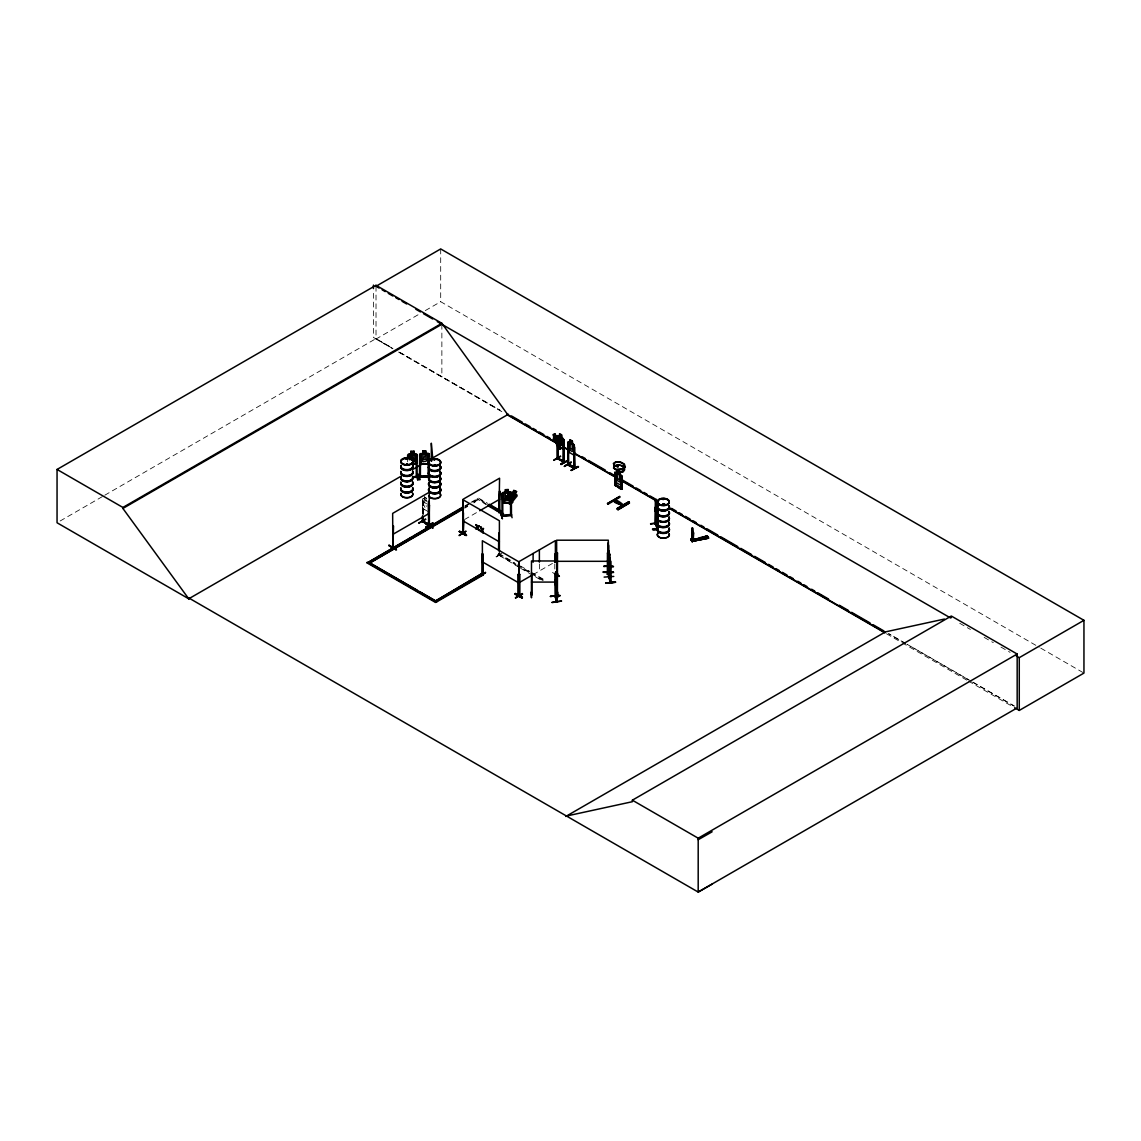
<?xml version="1.0" encoding="UTF-8"?>
<svg xmlns="http://www.w3.org/2000/svg" width="1141" height="1141" viewBox="0 0 1141 1141"><rect width="100%" height="100%" fill="white"/><g stroke="black" fill="none" stroke-linecap="round" stroke-linejoin="round"><path stroke-width="0.75" stroke-dasharray="5 3.75" d="M422.641 500.257L422.641 514.334M498.474 553.898L498.917 554.355M502.81 552.444L495.95 556.808L503.138 553.043M496.007 556.765L502.81 552.743M496.321 556.979L500.386 554.555M555.467 574.522L552.515 572.397M60.131 520.995L103.246 496.093M104.787 495.208L376.017 338.606L392.861 348.333M376.017 286.277L376.017 339.048L419.146 314.16M425.293 310.594L440.697 301.709L1039.209 647.261M424.637 499.245L424.637 496.649L423.596 504.436L424.709 507.16L426.82 508.373M422.384 505.834L423.069 508.829L427.034 511.111M423.154 508.772L428.388 511.71M464.886 505.877L469.479 503.224M471.019 502.34L478.464 498.046L487.606 503.324M464.886 506.533L471.019 503.01M472.545 502.126L478.464 498.703L486.08 503.095M464.701 507.531L467.753 505.763M473.872 502.24L478.464 499.587L473.872 502.896M464.701 508.187L467.753 506.433M464.53 519.54L478.236 511.624M519.126 567.419L497.79 554.44L499.13 553.67L514.363 562.47M497.79 555.111L499.13 554.341L515.889 564.011M533.104 574.608L552.486 563.412M531.121 572.811L544.827 580.726L543.501 580.826L517.6 565.879M498.703 554.312L499.473 554.74L498.703 553.542L498.774 554.355M498.917 553.585L499.23 554.883L499.13 553.67M392.632 348.461L373.435 337.422L373.435 290.327M398.78 351.999L500.043 410.232L398.993 351.87M905.426 643.353L888.554 633.64L905.383 643.367M971.405 681.291L906.967 644.223L971.233 681.391M972.931 682.161L1014.363 705.994M1040.763 648.145L1083.95 673.09M959.738 623.286L970.42 629.447M984.155 637.377L993.326 642.668M1000.957 647.075L1010.113 652.367M972.76 682.261L1014.107 706.136M376.017 339.048L392.861 348.775M398.993 352.312L503.623 412.714M886.5 633.768L900.392 641.798M901.946 642.683L966.784 680.122M968.324 681.02L1013.094 706.864M486.28 504.094L477.138 498.817L486.28 504.75M423.111 498.36L424.794 499.33M423.511 498.674L426.82 500.585M426.82 501.455L424.709 500.243L424.709 505.078L426.82 506.29M422.37 501.327L426.82 503.88M520.453 565.993L529.595 571.27M531.121 572.14L544.827 580.056M517.401 564.895L529.595 571.926M497.79 554.44L516.074 564.995M520.638 568.304L541.975 580.612M407.651 461.863L407.651 458.44M554.783 563.982L554.783 570.757M539.379 563.939L539.379 570.971M441.867 324.286L441.867 377.058M440.697 248.938L440.697 301.709M423.254 500.614L423.254 514.677M423.026 500.742L423.026 514.819M422.47 498.831L422.398 514.463M426.434 498.203L425.094 497.419L426.434 499.073L426.434 498.203"/><path stroke-width="1.5" d="M608.196 554.783L608.124 553.342M608.196 552.715L608.552 550.461L608.524 572.14L608.21 570.742M608.31 550.903L608.296 554.055M608.196 548.636L608.196 544.228M603.489 572.383C634.225 572.639 582.395 571.227 613.188 572.468M608.267 549.791L608.21 558.377L608.182 556.423M608.182 549.434L608.153 546.682M429.857 476.71L426.62 477.066L429.843 476.952M700.888 538.723L700.617 537.939L701.758 538.081M692.23 539.165L692.116 532.319L691.874 539.493L692.601 539.322L691.731 539.023L691.803 540.805L692.016 539.094L693.215 540.463L693.5 533.746M693.215 540.463L693.371 533.917M613.444 566.478L603.746 566.321L606.998 566.207M608.338 542.26L608.21 547.88M608.267 544.942L608.424 544.043M608.766 545.498L608.866 577.531C608.424 573.067 611.291 583.821 610.178 581.225M608.738 566.621L608.167 571.584M608.324 566.649L608.581 572.026M608.21 570.971L608.994 577.032L608.167 570.814M691.888 530.736L692.302 527.684M693.371 533.774L692.972 528.254M693.585 533.432L693.585 532.519M555.795 575.135L555.653 572.055L556.024 584.292L555.31 579.614M556.637 586.174L556.352 588.143L556.608 586.089M555.111 596.472L556.623 601.892L556.637 579.2L555.225 573.538M555.553 595.673L555.71 596.871L555.624 575.777M555.653 596.871L555.068 573.866M556.423 601.293L557.008 601.835L556.908 573.795L557.592 574.137M556.979 601.778L555.296 596.429M608.795 577.046L610.321 582.552L610.307 559.832L608.852 554.426M609.351 577.531L609.237 552.729L609.822 554.555M610.178 581.996L610.492 581.354M610.735 582.452L610.649 561.358M609.465 554.341L609.636 555.567M614.015 465.842L613.558 468.195L616.653 469.964L622.701 469.579L625.325 467.026L624.341 463.988L620.39 461.877L615.84 461.763L613.345 463.488L614.486 465.799M656.974 515.261L655.333 511.011L656.974 515.261L657.216 513.293M406.167 458.668L407.095 458.867L406.21 459.11M407.009 458.711L406.11 458.882M407.337 463.831L406.567 463.945M434.022 459.98L434.208 459.452M434.578 459.324L433.908 459.609M433.951 465.286L435.677 464.972M434.065 465.328L435.734 465.499L434.692 464.815M662.55 499.416L663.52 499.458M664.19 504.436L662.65 504.721L663.606 505.135M663.306 499.359L662.992 499.401M663.392 504.265L664.219 505.092M613.815 466.07L618.722 464.715L613.986 466.099M614.172 465.956L613.844 468.081M614.314 499.801C611.376 503.851 625.396 504.593 622.715 506.076L613.544 500.785C614.899 495.693 635.081 514.719 614.243 499.844M623.314 505.648L613.616 500.2M691.917 530.323L692.287 527.884M504.108 501.541L508.929 492.513L510.369 492.028L516.73 494.595L517.158 495.879L510.412 504.194L503.98 501.527L508.943 492.57M388.881 545.669C411.516 558.833 374.205 536.241 395.784 549.563M389.195 545.427L396.112 549.32M459.224 531.606C465.072 530.822 471.96 540.905 459.552 531.307M515.047 594.019C521.508 594.575 527.698 602.177 515.047 594.019L521.965 597.913M515.418 593.377L522.293 597.342M515.375 593.734L522.321 597.741M428.346 511.881L429.216 509.685M561.8 437.531L564.039 439.756L564.039 462.447L557.279 458.525L557.165 435.948L558.32 436.618L559.561 444.191L561.657 445.418L562.77 443.992L561.8 434.935L559.561 433.637L559.561 436.404L557.25 435.905L557.935 445.846L563.198 448.912L563.968 446.673M573.709 454.888L574.608 452.834L573.766 455.017L568.503 451.95L567.89 448.926L568.575 451.907M511.353 499.744L510.312 502.325L503.038 502.839M416.023 464.159L417.064 461.563M419.774 454.589L420.729 464.045L428.117 463.916L429.201 461.249L428.032 463.788L420.444 463.574L426.506 453.476L429.187 454.218L429.187 476.909L428.959 475.897L419.546 476.51M657.43 514.334L657.644 528.953L655.562 522.806M657.401 528.354L655.176 523.548L657.245 528.169M656.175 502.282L655.319 500.599L655.319 524.118L655.747 523.263M607.468 503.623L619.649 496.478L607.483 503.58L608.224 504.094L619.649 497.362L619.649 496.478M608.124 503.238L608.224 504.094M618.95 496.848L619.649 497.362M553.884 459.937L560.388 456.215M564.396 466.369L571.284 462.433M425.793 519.298L418.661 523.163L425.465 519.184M459.238 535.614L466.056 531.193L459.238 535.172M557.407 595.103L557.493 553.028L556.623 553.028L557.493 553.028M700.603 538.438L701.744 538.595M501.156 513.179L502.354 518.413M423.325 520.995C421.357 518.827 424.823 526.614 423.026 516.588M423.325 521.765L423.254 516.445M428.574 525.06L429.016 524.589M428.445 524.988L429.358 525.16M462.547 533.774L463.303 534.131L462.832 499.658L499.401 520.767L499.401 552.244M463.004 520.61L463.16 534.131L463.46 512.837M482.158 574.108L482.985 574.237M478.707 576.276L485.567 572.725L482.115 574.907L482.358 553.57L483.042 575.078L482.286 574.65M419.118 474.299L419.788 479.947L418.718 474.328M556.466 576.975L556.366 572.782L556.551 577.032M615.57 484.982L615.712 484.982M615.955 480.661C614.799 489.289 614.386 482.614 622.045 489.132M621.189 488.99L621.189 475.711L621.874 489.304L621.36 488.733M615.612 485.724L615.099 472.189L615.099 485.467L622.116 489.161L622.045 475.925L621.189 475.711M557.193 458.511C559.119 459.096 566.278 461.634 563.383 462.119L563.354 440.939L564.21 441.168L563.354 440.939M557.878 458.154L557.792 458.083M564.282 461.549L557.963 458.368L563.511 461.321M570.129 439.741L569.002 447.572L570.129 450.296L572.226 451.508L573.338 450.096L572.368 441.039L570.129 439.741L570.2 442.466L567.819 441.995L567.762 464.615L568.232 463.717L568.532 465.015L568.703 443.735L567.847 443.507L568.46 464.972M567.89 464.687L574.608 468.552L573.823 444.477M573.923 447.044L574.779 447.272L574.85 468.409L573.823 468.138L574.151 446.901M574.779 467.582L574.137 467.197M393.602 546.325C391.905 548.579 394.116 545.441 392.661 546.468M429.458 505.235L428.602 505.463L429.458 505.235L428.831 526.757L428.531 503.894L429.387 504.108L428.531 503.894M463.859 532.276L462.932 532.462L463.56 532.077M499.33 511.853L499.116 512.124M499.901 512.266L499.573 491.029L498.888 512.537L499.801 491.158M407.037 459.024L406.353 459.039M407.637 464.301L407.037 463.845M434.807 459.78L434.849 459.88M434.35 465.371L434.721 464.687M664.091 505.007L662.693 504.778M516.559 491.586L513.807 490.416L512.28 492.955L510.369 493.126L507.431 497.533L507.531 499.972L510.084 500.999L512.723 499.672L515.661 495.265L514.819 493.925L516.559 491.586L514.833 493.982M511.425 514.505L501.812 515.162L502.867 515.119M501.798 515.96L511.425 515.276M510.469 515.318L511.453 514.705M613.63 468.01L616.639 469.949L613.915 467.881M616.796 472.089L619.577 472.431L623 471.247L623.899 467.724M622.972 471.233L624.113 469.621M616.354 472.403L619.592 472.859L623.4 471.533L624.655 469.75L624.398 467.682M531.449 594.903L531.492 560.973L557.35 560.973M413.898 461.72L415.481 459.595L415.481 454.746L413.898 453.933L413.998 451.18L410.817 451.28L410.831 453.933M475.997 524.632L477.423 527.085L479.206 526.03L475.968 528.782C479.534 527.199 474.028 521.408 477.123 527.356M482.743 528.525L480.418 531.364L482.215 530.28L482.714 532.69L481.83 530.508L483.641 528.597M482.244 529.438L480.447 527.199L481.573 529.923L483.128 528.297M480.931 531.663L481.83 530.508M477.494 527.142L475.968 528.782M479.206 526.03L477.68 527.655L478.821 530.437L478.065 527.442M483.271 528.825L482.13 530.223L483.271 533.004L482.515 530.009M419.489 476.296L428.146 476.211M419.489 477.066L428.959 476.696M557.592 573.566L556.722 573.623M557.592 574.337L556.551 574.365L556.722 573.31L557.393 574.08M608.395 573.595L607.554 573.623M608.395 574.365L607.383 574.365L608.424 573.367M502.011 493.511L502.996 492.456L510.355 491.942L511.482 492.841L511.482 499.815L510.398 502.468L502.967 502.939L501.997 493.454L503.053 492.598M616.768 469.536L622.259 469.151L624.541 466.897L623.685 464.216L620.162 462.319L616.083 462.219M618.622 464.886L622.786 465.899L624.441 467.696M429.087 476.924L419.503 477.252L419.674 454.56L420.672 453.605L428.075 453.405L429.201 454.275M419.674 454.617L420.672 453.605M416.009 464.102L413.085 464.187L416.094 464.259L417.178 461.563L417.178 454.589L416.051 453.704L408.663 453.947L407.651 454.974L407.651 458.454M429.144 502.753L428.417 501.341L428.645 526.514M498.888 512.537L499.188 512.623M499.772 511.567L498.988 511.667M502.81 515.318L502.782 516.103L502.767 494.78L501.897 494.837L502.054 516.203L501.983 515.119M511.353 492.812L511.453 515.475M406.767 464.116L407.665 464.301M407.922 464.644L406.496 464.687M690.947 539.993L691.018 538.951L692.772 538.695L691.018 538.951M708.418 537.967L691.902 541.347L708.575 538.181L707.277 536.113L691.246 540.206M692.159 541.718L692.131 540.549L707.506 536.441L691.075 540.178M707.277 536.113C708.105 537.596 706.579 534.516 705.623 536.484M510.412 504.194L512.908 502.225M417.05 476.31L416.094 476.767M417.035 476.524L413.056 476.667M417.035 476.268L417.164 477.266L413.085 477.409M419.688 476.253L419.717 477.28M420.53 476.496L420.387 477.28L420.459 455.915L419.588 455.944L420.459 455.915M428.317 476.211L429.073 475.954M393.602 547.081L392.832 547.495L392.661 513.379L429.216 492.27L429.43 526.415M657.487 528.611C645.007 528.611 660.126 531.563 657.401 527.584M607.554 574.365L608.424 574.137M608.324 574.394L608.324 540.206L556.623 540.206L556.722 574.365M560.759 443.863L558.035 440.996L557.307 437.345L555.282 438.372L558.22 443.535L559.689 442.694L556.751 437.488L557.336 440.554L554.654 438.672L557.379 441.353L558.22 445.247L558.063 441.767L560.63 443.749M531.364 592.15L531.464 597.798L531.178 592.15M614.671 465.77L613.801 463.702L616.097 462.176M610.649 582.466L609.223 577.004M505.263 492.441L503.694 493.425L503.694 498.275L505.263 500.229L508.216 500.029L509.799 497.833L509.799 492.983L508.216 492.242L508.301 489.489L505.149 489.703L505.149 492.299M618.008 509.756L629.433 502.981L618.008 509.756L617.238 508.444L628.734 501.769L628.862 502.568L617.367 509.243M628.762 501.826L617.267 508.458M617.238 509.314L628.762 502.411M393.274 525.858L393.132 546.967M423.097 521.351L429.358 524.389M426.335 524.047L432.867 527.77M432.753 522.892L433.138 523.548L425.935 527.313L432.767 522.906L425.992 527.228M425.935 527.313L432.796 523.248M428.602 526.572L428.845 526.714M496.406 510.084L503.21 513.692M463.431 533.118L462.633 533.032M463.303 533.574L463.859 520.382M498.959 512.494L499.573 478.193L463.004 499.302L463.004 513.379M503.552 513.864L496.306 510.198M498.546 550.333L498.774 533.246L499.159 550.689M480.019 575.791L485.524 572.297M518.428 595.431L518.285 574.322L519.069 574.693L518.884 595.73M518.827 574.565L519.683 574.337L519.768 595.431L518.699 595.987L518.827 561.729L555.396 540.62L555.396 561.928M519.683 574.337L518.057 574.465M554.783 562.285L555.396 553.456L555.624 562.057M555.011 562.427L555.624 553.585M518.756 595.203L519.754 594.632L518.314 594.618M522.664 594.119L515.461 597.898L522.321 593.534M515.461 597.898L522.336 593.876M559.404 576.333L556.266 574.536L559.033 576.119M189.577 598.412L188.836 598.854L57.05 522.763L57.05 469.45L376.017 285.293L441.867 323.302L507.716 414.639L556.951 443.065M376.017 285.293L376.017 286.277L440.697 248.938L1083.95 620.319L1083.95 673.09L1019.27 710.429L1014.649 707.748M57.05 469.45L122.9 507.46L441.867 323.302M712.155 884.104L698.192 892.062L189.492 598.369L188.736 598.797L122.9 508.444L441.867 324.286M188.736 598.797L401.632 475.883M412.4 469.664L423.154 463.46M427.775 460.793L508.458 414.212M554.654 433.723L553 434.678L554.497 438.829L559.475 445.746L560.944 444.904L560.473 442.237L554.654 433.723L556.152 436.532M557.863 446.702L559.917 449.169L553.57 439.342L553.499 438.058L557.25 435.905M392.661 534.487L429.216 513.379M559.817 449.098L563.526 447.087L562.527 443.992M559.832 449.212L563.611 447.044M482.286 573.88L482.657 575.321L435.62 602.477L367.174 562.955L463.36 506.761M367.174 562.955L411.345 537.454M414.397 535.685L463.36 507.417M463.16 508.415L369.841 562.955L463.16 509.071M479.762 510.74L499.573 499.302M476.553 524.946L477.423 527.085M487.792 505.634L499.986 512.666L501.313 511.895L487.792 504.964M476.482 529.096L477.765 527.712L478.65 529.895L477.38 527.926M480.447 527.199L481.374 527.299M614.899 472.274L620.904 474.87L621.645 476.168L621.645 483.085L620.519 485.039L616.026 482.443L614.899 479.191M615.712 472.545L615.127 485.453M621.118 488.319C619.834 491.229 610.449 478.25 621.66 489.261M481.317 573.894L435.62 600.936L481.317 573.894L482.657 574.665L435.62 601.82L367.174 562.299M518.827 582.837L531.677 575.421M565.765 816.471L885.487 631.872L944.391 619.064M566.506 816.029L632.356 801.709L632.356 800.183L951.323 616.026L1017.173 654.035L1017.173 707.905L698.192 892.062L698.192 838.193L1017.173 654.035M951.323 617.552L950.581 617.994L437.274 321.634M1016.217 655.89L1019.27 657.658L1083.95 620.319M557.521 437.274L557.963 458.924L557.564 457.612M564.039 439.756L563.939 462.462M557.935 445.846L563.269 448.869M572.297 441.082L572.226 443.721L574.465 445.889M557.878 458.924L558.134 446.431M563.283 462.005L563.583 440.811M560.716 463.916L567.976 460.636L560.759 463.973M560.716 464.358L567.662 460.379M564.453 466.484L571.341 462.105L564.453 466.041M568.532 464.473L574.422 467.724M573.852 468.11L574.151 452.178M571.284 470.021L578.544 466.74L571.327 470.078M571.284 470.449L578.216 466.427L571.384 470.449M698.192 839.733L712.155 831.775M553.499 438.058L557.906 446.659M562.513 444.02L558.277 436.604L559.561 436.404M655.733 524.104L655.718 509.97M407.736 464.644L406.638 464.416M434.45 465.286L435.377 465.257M618.536 464.915L622.644 465.942M617.909 466.769L614.257 465.642L618.165 466.869M519.34 595.331L519.44 574.194M619.577 472.845L623.371 471.518M691.959 539.237L691.788 539.436M699.747 537.839L701.401 537.283L702.599 539.008M702.87 537.126L704.525 536.555L705.723 538.481L704.525 536.555M691.261 540.321L707.52 536.57M692.673 538.566L693.871 541.219L693.871 540.292L692.131 540.549M463.688 532.847L463.945 532.234M422.569 521.323C443.892 533.66 408.892 514.448 428.873 524.104M615.27 484.44L615.57 485.738M574.779 468.352C559.418 461.977 574.009 464.43 574.494 468.509M417.107 477.309L417.064 454.631M428.217 475.968L428.317 476.981M655.476 506.789L656.489 511.439L655.904 499.216L656.36 502.04L655.947 500.97M656.503 503.609L657.059 504.821L655.319 500.599M657.059 504.764L657.316 528.996L657.287 507.831M658.485 522.664L650.598 523.705M650.584 524.004L658.471 522.963M657.587 529.21L652.766 529.581M657.601 529.267L652.752 529.595M556.722 574.08L557.493 574.137M416.265 476.282L416.308 477.366L416.18 456.001L417.064 456.172L416.18 456.001M426.021 524.161L432.924 528.098M559.09 576.447L555.539 574.665M609.736 554.54L609.722 564.952L609.009 560.274M609.265 561.187L609.722 562.884L609.323 556.437M556.138 576.462L556.494 601.778M555.054 580.74L556.352 588.143L555.211 583.878M604.131 577.104L613.772 576.433M615.37 582.366C585.889 584.905 635.58 580.056 605.785 583.279M605.7 582.965L615.299 582.081M550.433 596.472L560.088 595.474L550.433 596.443M560.074 595.759L550.504 596.329M552.03 602.32L561.6 601.05L552.087 602.591M510.455 494.238L511.325 494.181M511.353 515.475L502.04 516.174M616.725 469.493L622.244 469.151M518.627 595.93L518.428 594.661M621.431 488.762L621.431 475.569M557.521 458.382L557.521 446.074M568.532 464.244L567.89 463.916M568.09 464.487L568.09 443.378M422.84 450.923L426.021 450.88L425.921 453.562L427.504 454.375L427.504 459.224L425.921 461.349L422.954 461.463L421.371 459.438L421.371 454.589L422.954 453.662L422.855 450.995M428.189 455.644L429.087 455.815L428.189 455.644L428.146 476.981M428.103 463.874L420.644 464.073L419.674 461.592M416.864 474.385L417.991 479.933L416.936 473.971M413.056 477.223L417.15 477.081M431.64 456.015L431.64 461.092M426.62 477.166L429.857 477.024M531.934 573.795L531.977 595.117L531.92 594.104M557.664 597.741L557.635 592.15M607.454 553.043L608.324 553.228L607.454 553.043L607.354 574.337M556.623 561.315L608.324 561.315M531.492 582.081L557.35 582.081M511.325 514.52L511.211 515.233M510.598 515.589L510.483 494.424M606.983 566.079L603.746 566.478M610.207 566.121L613.444 566.606L610.221 566.221M603.503 572.097L613.202 572.212M434.707 482.386L434.949 482.401A6.062 3.494 0 0 0 439.727 477.038M406.895 481.531L407.137 481.531A6.062 3.494 0 0 0 412.6 476.995M560.673 456.329L553.884 460.379M428.774 526.743L428.774 503.751M557.293 594.104L557.407 594.903M510.868 512.152L512.081 517.714M655.319 524.118L655.904 499.216M417.406 474.342L417.977 479.905M417.478 479.534L416.893 473.943M608.424 570.999L608.552 576.961M608.952 576.975L608.895 571.384M513.821 490.473L516.417 491.628M459.509 531.392L466.498 535.314M459.252 531.535L466.156 535.471M376.017 286.277L379.083 288.045M382.149 289.814L385.216 291.583M388.268 293.351L392.861 296.004M395.927 297.772L398.993 299.541M402.06 301.31L406.652 303.962M415.837 309.268L420.43 311.921M423.496 313.689L432.681 318.981M511.539 415.98L522.307 422.199M525.388 423.981L530.009 426.648M533.075 428.417L536.156 430.2M539.237 431.968L543.858 434.635M546.938 436.418L550.005 438.201M553.085 439.97L556.166 441.752M582.324 456.856L585.404 458.625M588.485 460.408L605.415 470.178M610.021 472.845L616.183 476.396M622.33 479.947L633.112 486.166M636.179 487.949L640.8 490.616M643.881 492.384L646.961 494.167M650.042 495.95L654.649 498.603M671.578 508.387L676.199 511.054M679.28 512.822L682.347 514.605M685.427 516.374L690.048 519.041M693.129 520.824L696.195 522.592M700.816 525.259L703.897 527.042M706.978 528.811L717.746 535.029M720.827 536.812L737.756 546.582M740.823 548.365L751.605 554.583M754.672 556.352L765.454 562.584M768.521 564.353L773.142 567.02M776.222 568.803L779.303 570.571M782.384 572.354L786.99 575.021M790.071 576.79L793.152 578.573M797.759 581.24L800.839 583.008M803.92 584.791L807.001 586.56M811.622 589.227L814.688 591.009M817.769 592.778L828.537 599.011M839.32 605.229L848.547 610.549M851.628 612.332L870.098 622.986M873.165 624.769L883.947 630.987M563.112 446.616L569.259 450.182M573.88 452.849L615.427 476.824M621.588 480.39L658.514 501.712M669.296 507.93L884.731 632.314M506.704 414.497L554.569 442.137M563.839 447.486L568.46 450.153M574.636 453.719L613.23 475.997M620.961 480.461L658.015 501.855M668.811 508.087L884.96 632.884M628.662 501.698L629.433 503.01M489.132 504.194L501.313 511.239M490.659 505.734L496.749 509.257M462.832 520.767L499.401 541.875M482.358 561.857L518.913 582.965M370.026 563.069L417.178 590.296M420.216 592.051L435.434 600.836M632.356 800.183L698.192 838.193M557.992 435.491L563.141 438.486M568.56 441.596L573.709 444.591M663.491 499.159L662.75 499.045M422.398 521.58L422.398 516.231M518.913 595.716L518.913 561.857L482.358 540.748L482.458 574.707M510.327 492.085L511.368 492.883M428.075 453.405L429.216 454.332M502.867 515.889L502.91 515.532M561.087 464.558L567.976 460.607M707.277 535.928L708.475 537.653M705.623 536.313L706.821 538.039M702.87 536.94L704.068 538.68M699.747 537.653L700.959 539.393M693.871 540.292L693.785 540.891M499.872 511.453L499.986 512.666M429.544 479.505L429.173 476.382M708.561 538.181L691.902 541.333L708.162 537.596M691.303 540.52L691.004 539.864L692.316 541.932M480.832 526.971L481.944 529.709L481.003 527.513M609.337 553.613L609.636 554.697M609.023 564.495C611.234 575.549 610.093 561.543 610.05 568.803L608.923 564.495M555.211 573.424L555.767 574.793M555.567 580.512L556.024 582.21L556.024 577.36M555.638 596.386L556.794 600.694M692.245 532.291L692.002 530.708M502.767 494.78L501.897 494.837M432.71 458.097L431.312 443.193L431.312 461.107M413.998 451.18L413.998 453.776M557.393 591.765L557.421 597.356M1019.27 657.658L1019.27 710.429M691.589 538.709L691.446 540.278M610.506 560.859L610.578 582.024M609.18 555.938L609.337 577.603M608.167 547.58L608.182 572.14M555.653 572.055L555.296 596.971M539.379 549.862L539.379 562.185M533.104 553.499L533.104 562.285M518.285 574.322L518.285 595.431M498.774 533.246L498.774 550.19M482.971 553.927L483.042 575.078M436.946 601.706L368.5 562.185M422.641 516.089L422.74 521.38M410.931 451.365L410.931 454.018L409.348 454.931L409.348 459.78M393.517 525.987L392.96 547.495L392.903 526.343M373.435 285.093L373.435 288.587M122.9 507.46L122.9 508.444M412.586 471.889A6.047 3.494 0 0 1 407.166 476.453A6.047 3.494 0 0 1 400.919 472.246M412.671 471.533A6.133 3.537 0 0 1 407.166 476.168A6.133 3.537 0 0 1 400.833 471.903M412.586 476.738A6.047 3.494 0 0 1 407.166 481.317A6.047 3.494 0 0 1 400.919 477.109M412.571 476.439A6.033 3.48 0 0 1 407.166 480.989A6.033 3.48 0 0 1 400.933 476.795M412.671 465.699A6.133 3.537 0 0 1 407.166 470.334A6.133 3.537 0 0 1 400.833 466.07M412.586 470.905A6.047 3.494 0 0 1 407.166 475.483A6.047 3.494 0 0 1 400.919 471.276M412.586 466.056A6.047 3.494 0 0 1 407.166 470.634A6.047 3.494 0 0 1 400.919 466.427M412.671 471.233A6.133 3.537 0 0 1 407.166 475.868A6.133 3.537 0 0 1 400.833 471.604M412.671 465.4A6.133 3.537 0 0 1 407.166 470.035A6.133 3.537 0 0 1 400.833 465.77M412.586 465.086A6.047 3.494 0 0 1 407.166 469.65A6.047 3.494 0 0 1 400.919 465.442M412.586 488.491A6.047 3.494 0 0 1 407.166 493.055A6.047 3.494 0 0 1 400.919 488.847M412.671 488.134A6.133 3.537 0 0 1 407.166 492.769A6.133 3.537 0 0 1 400.833 488.505M412.586 493.34A6.047 3.494 0 0 1 407.166 497.918A6.047 3.494 0 0 1 400.919 493.711M412.571 493.04A6.033 3.48 0 0 1 407.166 497.59A6.033 3.48 0 0 1 400.933 493.397M412.571 477.295A6.033 3.48 0 0 1 407.166 481.859A6.033 3.48 0 0 1 400.933 477.665M407.166 481.573A6.062 3.494 0 0 1 400.905 477.366M412.671 482.301A6.133 3.537 0 0 1 407.166 486.936A6.133 3.537 0 0 1 400.833 482.672M412.586 487.507A6.047 3.494 0 0 1 407.166 492.085A6.047 3.494 0 0 1 400.919 487.877M412.586 482.657A6.047 3.494 0 0 1 407.166 487.236A6.047 3.494 0 0 1 400.919 483.028M412.671 487.835A6.133 3.537 0 0 1 407.166 492.47A6.133 3.537 0 0 1 400.833 488.205M412.671 482.001A6.133 3.537 0 0 1 407.166 486.637A6.133 3.537 0 0 1 400.833 482.372M412.586 481.687A6.047 3.494 0 0 1 407.166 486.251A6.047 3.494 0 0 1 400.919 482.044M669.068 512.338A6.033 3.48 0 0 1 662.864 516.887A6.033 3.48 0 0 1 657.943 511.838M669.154 511.981A6.133 3.537 0 0 1 662.85 516.602A6.133 3.537 0 0 1 657.858 511.482M669.082 517.201A6.062 3.494 0 0 1 662.864 521.779A6.062 3.494 0 0 1 657.929 516.716M669.082 517.001A6.062 3.494 0 0 1 662.864 521.58A6.062 3.494 0 0 1 657.929 516.502M669.154 506.148A6.133 3.537 0 0 1 662.85 510.783A6.133 3.537 0 0 1 657.858 505.648M662.992 503.723A6.133 3.537 0 0 1 664.59 503.794M669.068 511.353A6.047 3.494 0 0 1 662.864 515.917A6.047 3.494 0 0 1 657.929 510.854M669.068 506.504A6.047 3.494 0 0 1 662.864 511.068A6.047 3.494 0 0 1 657.929 506.005M662.992 504.108A6.047 3.494 0 0 1 664.575 504.179M669.154 511.681A6.133 3.537 0 0 1 662.85 516.303A6.133 3.537 0 0 1 657.858 511.182M669.154 505.848A6.133 3.537 0 0 1 662.85 510.483A6.133 3.537 0 0 1 657.858 505.349M669.068 505.534A6.033 3.48 0 0 1 662.864 510.084A6.033 3.48 0 0 1 657.943 505.035M669.068 528.939A6.033 3.48 0 0 1 662.864 533.489A6.033 3.48 0 0 1 657.943 528.44M669.154 528.583A6.133 3.537 0 0 1 662.85 533.204A6.133 3.537 0 0 1 657.858 528.083M669.04 517.757A6.005 3.466 0 0 1 662.864 522.293A6.005 3.466 0 0 1 657.972 517.258M669.082 517.458A6.062 3.494 0 0 1 662.864 522.022A6.062 3.494 0 0 1 657.929 516.959M669.154 522.749A6.133 3.537 0 0 1 662.85 527.384A6.133 3.537 0 0 1 657.858 522.25M669.068 527.955A6.033 3.48 0 0 1 662.864 532.519A6.033 3.48 0 0 1 657.943 527.47M669.068 523.106A6.033 3.48 0 0 1 662.864 527.67A6.033 3.48 0 0 1 657.943 522.621M669.154 528.283A6.133 3.537 0 0 1 662.85 532.904A6.133 3.537 0 0 1 657.858 527.784M669.154 522.45A6.133 3.537 0 0 1 662.85 527.085A6.133 3.537 0 0 1 657.858 521.95M669.068 522.136A6.033 3.48 0 0 1 662.864 526.686A6.033 3.48 0 0 1 657.943 521.637M439.713 471.932A6.047 3.494 0 0 1 434.978 477.323A6.047 3.494 0 0 1 429.258 472.26M439.784 471.561A6.133 3.537 0 0 1 434.978 477.038A6.133 3.537 0 0 1 429.187 471.903M439.713 476.824A6.047 3.494 0 0 1 434.978 482.215A6.047 3.494 0 0 1 429.258 477.152M439.684 476.496A6.005 3.466 0 0 1 434.978 481.844A6.005 3.466 0 0 1 429.287 476.81M439.784 465.742A6.133 3.537 0 0 1 434.978 471.204A6.133 3.537 0 0 1 429.187 466.07M439.713 470.948A6.047 3.494 0 0 1 434.978 476.353A6.047 3.494 0 0 1 429.258 471.276M439.713 466.099A6.047 3.494 0 0 1 434.978 471.504A6.047 3.494 0 0 1 429.258 466.427M439.784 471.262A6.133 3.537 0 0 1 434.978 476.738A6.133 3.537 0 0 1 429.187 471.59M439.784 465.442A6.133 3.537 0 0 1 434.978 470.905A6.133 3.537 0 0 1 429.187 465.77M439.713 465.129A6.047 3.494 0 0 1 434.978 470.52A6.047 3.494 0 0 1 429.258 465.457M439.713 488.533A6.047 3.494 0 0 1 434.978 493.925A6.047 3.494 0 0 1 429.258 488.861M439.784 488.163A6.133 3.537 0 0 1 434.978 493.639A6.133 3.537 0 0 1 429.187 488.505M439.699 493.083A6.033 3.48 0 0 1 437.26 498.132A6.033 3.48 0 0 1 428.916 496.064M439.699 477.352A6.033 3.48 0 0 1 434.978 482.729A6.033 3.48 0 0 1 429.273 477.68M439.713 493.425A6.047 3.494 0 0 1 437.26 498.474A6.047 3.494 0 0 1 428.902 496.421M434.978 482.443A6.062 3.494 0 0 1 429.244 477.366M439.784 482.343A6.133 3.537 0 0 1 434.978 487.806A6.133 3.537 0 0 1 429.187 482.672M439.713 487.549A6.047 3.494 0 0 1 434.978 492.955A6.047 3.494 0 0 1 429.258 487.877M439.713 482.7A6.047 3.494 0 0 1 434.978 488.106A6.047 3.494 0 0 1 429.258 483.028M439.784 487.863A6.133 3.537 0 0 1 434.978 493.34A6.133 3.537 0 0 1 429.187 488.191M439.784 482.044A6.133 3.537 0 0 1 434.978 487.507A6.133 3.537 0 0 1 429.187 482.372M439.713 481.73A6.047 3.494 0 0 1 434.978 487.121A6.047 3.494 0 0 1 429.258 482.058M511.582 493.782L511.553 496.421L515.333 495.194L511.781 497.205C513.493 501.612 509.571 501.683 510.897 497.49L507.003 498.831L510.669 496.734L510.669 493.425L511.582 493.782M620.519 480.361L619.777 482.015L616.782 480.275L616.026 472.916L617.153 472.702L617.153 470.106L619.406 471.404L620.519 480.361M500.699 513.265L502.411 518.827L500.742 513.265M511.739 493.682L508.8 498.089L511.353 499.116L514.291 494.709L511.739 493.682M514.035 491.101L513.521 491.899L515.162 492.555L515.675 491.771L514.035 491.101M463.617 511.767L463.617 511.767M554.654 434.464L553.713 435.006L554.226 435.919L555.182 435.377L554.654 434.464M622.458 466.084L623.97 467.739L622.401 466.084M655.205 507.916L655.319 511.054L655.205 507.916M608.852 561.386L608.909 564.538L608.852 561.386M507.688 490.102L505.791 490.245L505.791 491.115L507.688 490.972L507.688 490.102M508.216 493.097L505.263 493.311L505.263 498.161L508.216 497.947L508.216 493.097M425.393 451.422L423.482 451.479L423.482 452.349L425.393 452.278L425.393 451.422M425.921 454.432L422.954 454.532L422.954 459.381L425.921 459.281L425.921 454.432M408.449 456.272L407.594 456.5L408.449 456.272M413.37 451.779L411.459 451.836L411.459 452.706L413.37 452.649L413.37 451.779M413.898 454.788L410.931 454.888L410.931 459.737L413.898 459.638L413.898 454.788M619.021 471.618L617.523 470.762L619.021 472.488L619.021 471.618M619.406 474.87L617.153 473.572L617.153 478.421L619.406 479.719L619.406 474.87M561.272 435.234L559.931 434.464L561.272 436.104L561.272 435.234M571.841 441.339L570.5 440.554L571.841 442.209L571.841 441.339M561.657 438.486L559.561 437.274L559.561 442.123L561.657 443.336L561.657 438.486M572.226 444.591L570.129 443.378L570.129 448.213L572.226 449.44L572.226 444.591M416.365 463.588L410.346 453.947L416.365 463.603M656.489 504.507L655.833 502.839L656.489 509.357L656.489 504.507M402.802 463.874A6.047 3.494 0 0 0 412.757 461.991A6.047 3.494 0 0 0 404.955 457.955A6.047 3.494 0 0 0 402.802 463.874M402.802 464.373A6.033 3.48 0 0 0 412.742 462.504A6.033 3.48 0 0 0 404.955 458.468A6.033 3.48 0 0 0 402.802 464.373M402.787 464.087A6.062 3.494 0 0 0 412.771 462.205A6.062 3.494 0 0 0 404.955 458.154A6.062 3.494 0 0 0 402.787 464.087M659.298 504.322A6.033 3.48 0 0 0 669.225 502.439A6.033 3.48 0 0 0 661.452 498.417A6.033 3.48 0 0 0 659.298 504.322M659.313 504.807A6.005 3.466 0 0 0 669.211 502.939A6.005 3.466 0 0 0 661.452 498.931A6.005 3.466 0 0 0 659.313 504.807M659.284 504.536A6.062 3.494 0 0 0 669.254 502.653A6.062 3.494 0 0 0 661.438 498.617A6.062 3.494 0 0 0 659.284 504.536M662.864 538.195A6.062 3.494 0 0 0 669.082 533.617A6.062 3.494 0 0 1 662.864 538.181A6.062 3.494 0 0 1 657.929 533.118A6.062 3.494 0 0 0 662.864 538.181M430.613 464.772A6.047 3.494 0 0 0 440.569 462.889A6.047 3.494 0 0 0 432.767 458.853A6.047 3.494 0 0 0 430.613 464.772M430.613 465.243A6.033 3.48 0 0 0 440.554 463.36A6.033 3.48 0 0 0 432.767 459.338A6.033 3.48 0 0 0 430.613 465.243M430.599 464.957A6.062 3.494 0 0 0 440.583 463.075A6.062 3.494 0 0 0 432.767 459.039A6.062 3.494 0 0 0 430.599 464.957"/></g></svg>
